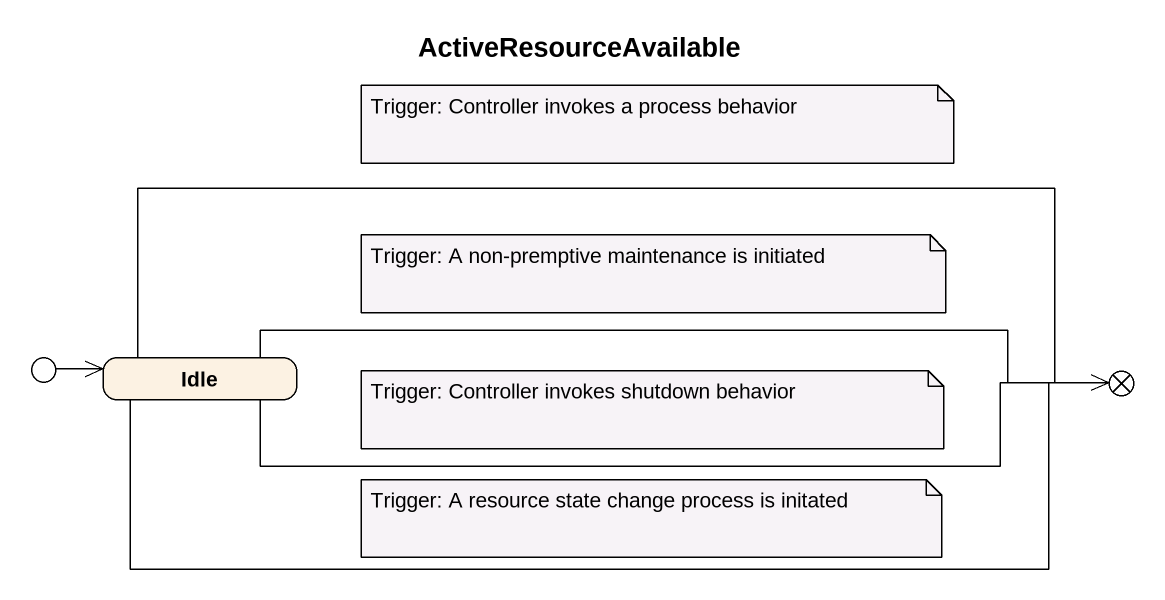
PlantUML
@startuml
title ActiveResourceAvailable
hide empty description
state entry1 <<choice>>
state Idle
state exit1 <<choice>>
entry1 -right-> Idle
Idle -right-> exit1
Idle -right-> exit1
Idle -right-> exit1
Idle -right-> exit1
note as N1
  Trigger: Controller invokes a process behavior
end note
note as N2
  Trigger: A non-premptive maintenance is initiated
end note
note as N3
  Trigger: Controller invokes shutdown behavior
end note
note as N4
  Trigger: A resource state change process is initated
end note
@enduml
